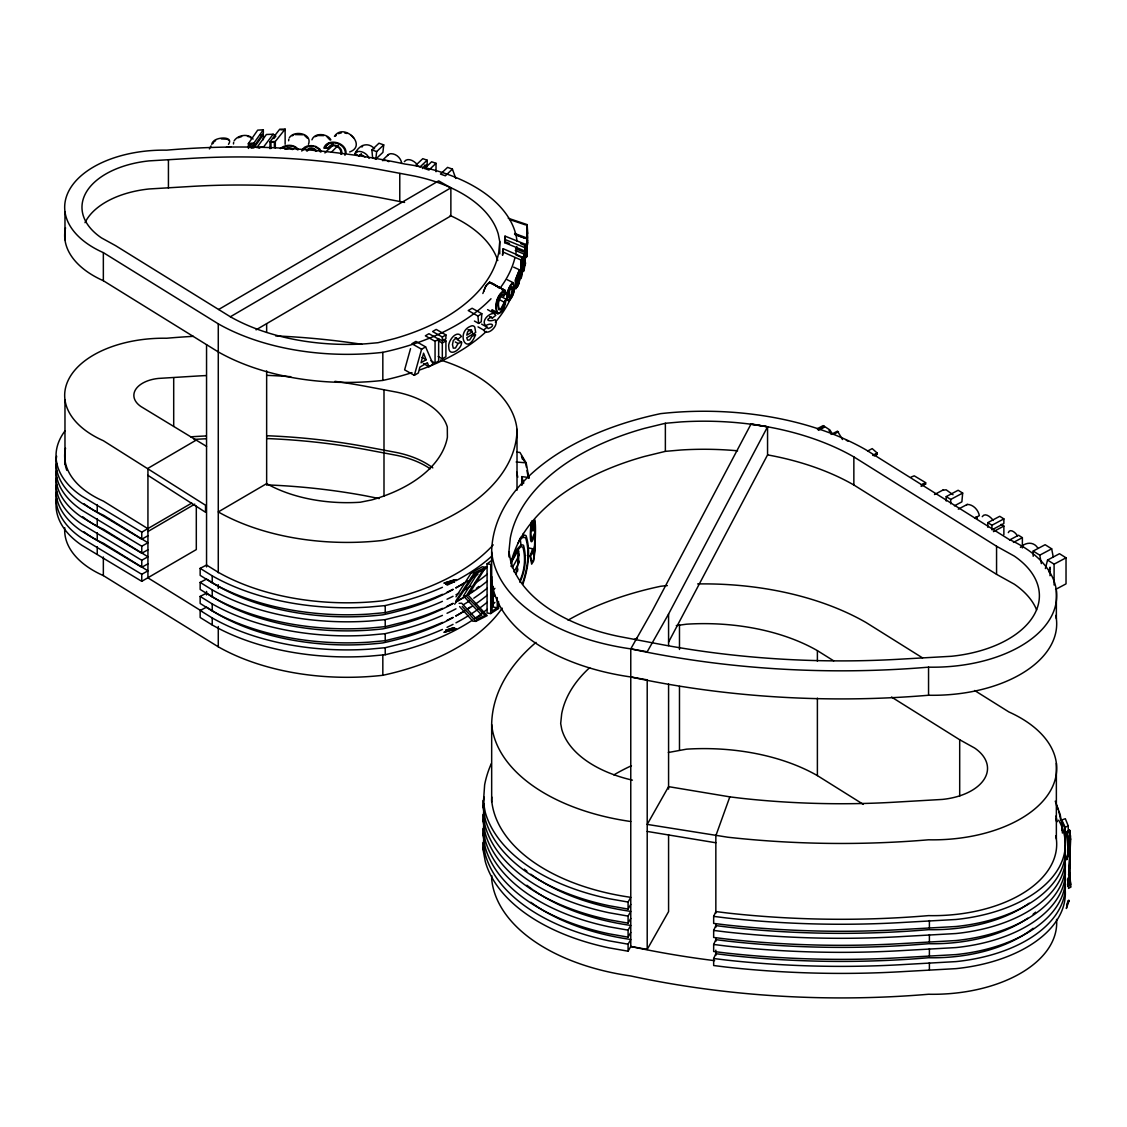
<?xml version="1.0" encoding="UTF-8"?>
<svg xmlns="http://www.w3.org/2000/svg" width="1127" height="1127" viewBox="0 0 1127 1127"><rect width="100%" height="100%" fill="white"/><g stroke="black" fill="none" stroke-linecap="round" stroke-linejoin="round"><path stroke-width="1.5" d="M527.098 231.937L527.168 230.486L527.422 234.388L527.126 229.584L526.647 253.054L527.027 250.011M527.056 232.373L527.422 240.967L527.295 234.923M1070.101 878.229L1070.326 835.22L1070.115 842.587M1067.832 853.731L1067.875 836.502L1066.931 831.613L1069.636 830.317L1070.382 835.783M508.263 218.258L527.211 224.625L527.38 242.742M535.057 535.311L534.761 545.426L533.282 552.315L532.662 548.75L528.098 547.877M1068.481 877.877L1068.438 886.216L1067.523 879.511M1068.523 886.724L1068.537 877.609L1068.354 879.694M527.422 240.46L527.408 244.897L527.225 238.107L514.588 233.458M1066.931 831.613L1068.621 840.376L1068.438 853.857L1066.931 831.613L1068.185 854.181M527.422 243.7L527.394 241.403M526.563 248.898L527.027 242.573L527.098 243.981M527.422 237.867L527.211 225.456L527.422 233.599L527.394 229.654M527.197 250.081L527.239 248.673M1068.805 876.567L1069.791 851.082M1069.72 833.797L1069.636 830.317L1070.65 839.108L1069.016 872.763M875.355 455.35L875.411 454.266M518.547 563.627L518.814 551.004M527.084 248.165L527.309 244.827L526.703 256.392M1069.72 877.285L1069.847 875.454M520.294 275.411L518.899 283.905L515.701 288.991L515.349 280.003L519.336 269.902L520.336 273.692L519.533 280.623L517.8 286.216L515.898 288.188L515.574 279.89L519.195 270.691L520.111 274.27M340.678 154.131C342.354 148.088 334.451 143.059 329.76 147.158L329.14 148.496L323.843 148.102C327.351 137.508 346.947 142.256 345.989 153.399M1070.072 868.311L1070.072 847.701M341.551 154.357C343.763 147.073 332.409 141.523 328.394 147.848L324.872 147.581C329.493 137.804 348.074 144.256 344.961 155.301M499.923 295.936L506.023 299.176C505.474 304.614 503.684 311.686 498.176 313.926L491.781 310.488M526.577 243.855L526.591 256.378M499.754 241.601L498.768 252.251A188.505 108.826 0 0 1 394.337 338.663L378.024 342.707L366.148 343.777A166.43 96.091 0 0 1 230.359 316.772L115.574 245.644L101.5 237.91A81.736 47.193 0 0 1 86.723 191.449A81.736 47.193 0 0 1 149.088 160.879L188.547 158.527A464.324 268.071 0 0 1 380.701 169.74L414.144 175.995A129.45 74.734 0 0 1 498.261 234.022L499.754 241.601L499.754 253.885M504.783 239.417L505.023 236.135L525.605 244.39L525.492 247.729M525.605 247.715L524.9 250.983L504.713 242.699L505.023 236.135M514.025 288.273C515.574 293.584 506.347 308.404 507.108 295.626C506.206 290.935 515.278 274.185 513.715 288.695C515.152 293.626 506.685 307.009 507.46 295.26C506.572 291.851 513.222 277.777 513.757 287.103M233.472 143.974L233.641 142.326M630.768 904.361L628.091 909.08L609.214 905.756A191.956 110.826 0 0 1 485.272 819.357L483.046 807.524L484.638 784.857A265.761 153.441 0 0 1 491.358 763.514M483.046 807.524L484.103 797.099M508.925 551.667L510.306 538.03A239.938 138.522 0 0 1 644.235 428.429L665.367 423.273L680.933 421.921A212.341 122.604 0 0 1 853.857 456.9L996.564 546.257L1014.314 556.104A106.487 61.478 0 0 1 1033.008 616.694A106.487 61.478 0 0 1 951.399 656.28L901.755 659.084A584.702 337.579 0 0 1 659.901 644.235L618.033 636.262A166.12 95.908 0 0 1 510.77 561.485L508.925 551.667L508.925 556.935M630.768 918.392L628.091 923.126L609.214 919.801A191.956 110.826 0 0 1 485.272 833.402L483.046 821.555L484.103 804.114M483.046 821.555L484.103 811.13M630.768 932.438L628.091 937.157L609.214 933.846A191.956 110.826 0 0 1 485.272 847.448L483.046 835.6L484.103 818.16M483.046 835.6L484.103 825.175M668.579 642.094L767.557 454.885L767.557 426.795L751.103 423.893L652.139 611.116L630.768 648.87L630.768 946.483L628.091 951.202L609.214 947.892A191.956 110.826 0 0 1 485.272 861.479L483.046 849.645L484.103 832.191M483.046 849.645L484.103 839.221M533.17 521.308L533.198 529.197L535.043 520.026L535.001 550.399L533.719 560.781L531.662 564.162L530.127 555.991L532.662 548.75M532.93 521.167L532.944 531.085C537.185 500.515 535.41 558.95 532.677 561.739L531.183 560.598L530.648 556.189L532.324 551.399L533.156 554.385L534.353 550.568L535.071 532.071L531.535 540.03L530.859 533.635L531.944 520.773M288.653 140.776L288.822 139.17M923.238 484.892L923.365 483.821M527.211 224.625L527.366 229.415M515.264 250.419L524.478 254.237L523.322 263.479L524.534 267.648L523.491 271.48L520.491 270.212M526.844 243.094L527.07 241.77L526.478 250.081L527.239 239.375M524.478 254.237L522.153 267.338L522.21 257.012L503.191 248.715L502.473 255.125M506.023 299.176L500.768 308.953M531.465 521.787C529.929 528.887 529.028 554.794 535.043 533.48M517.448 571.459L517.885 568.91M527.225 238.107L526.408 257.534L527.281 242.587M511.024 566.416L512.588 559.513L516.504 551.202L520.956 546.581L522.914 547.201C525.943 558.133 524.633 570.797 519.688 581.053M524.9 250.983L525.605 244.39M525.605 262.887L524.9 266.141L525.605 249.236L525.027 265.014L525.027 252.49M375.826 159.048L376.657 151.596L383.729 144.89L378.968 143.214L371.896 149.919L372.614 157.921L375.826 159.048L382.912 152.356L383.729 144.89M457.407 339.79L461.563 342.143C462.239 348.947 448.814 358.189 448.785 347.144C447.447 341.368 456.942 328.943 461.394 336.466L457.858 339.297L455.083 337.72M461.563 342.143L458.041 343.51L455.463 348.046L453.279 348.158L452.476 344.665L453.265 340.593L456.322 337.875L457.858 339.297M1048.871 572.023L1050.026 567.163L1050.026 575.714M516.18 574.418L517.941 564.148L517.927 549.567M1067.17 905.192L1066.339 908.489L1069.1 900.642L1068.002 901.91M1045.377 568.572L1047.546 560.063L1059.493 553.709L1066.029 557.809L1066.029 583.871L1055.59 589.435M482.849 293.513L485.85 285.849L489.583 282.144L505.164 290.484L506.009 293.175L503.783 296.021L500.811 294.415M410.538 348.637L404.621 369.853L414.327 375.333L418.342 372.981L419.878 367.106L427.358 362.711L428.993 366.698L433.092 364.275L425.612 346.877L415.905 341.396L411.904 343.749L421.611 349.229L425.612 346.877M414.327 375.333L421.611 349.229M511.094 561.626L516.293 549.976L521.336 544.679L523.491 545.214C526.887 557.175 525.309 571.065 519.871 582.279M518.082 283.06L518.533 274.312L516.842 278.299L516.842 284.582L518.674 281.722L519.04 273.931M483.68 291.499C486.737 282.553 489.569 279.51 498.697 287.878M1008.313 532.634C1010.116 527.76 1016.16 533.113 1017.427 535.931M475.509 334.944C466.085 358.02 454.885 330.563 471.974 325.788A7.988 4.564 -60.5 0 1 474.791 327.182L475.707 332.465L466.733 337.748L467.592 340.143L469.663 339.945L471.945 336.339L475.509 334.944L472.748 333.367M301.811 151.103C303.078 146.031 309.319 145.115 313.715 145.876M308.488 144.298C312.658 133.465 294.175 129.802 289.343 137.748M311.94 139.818C314.672 132.239 327.365 133.465 330.873 139.847M524.365 267.902L523.604 270.536L522.646 267.367L521.322 277.425L521.322 260.126L522.026 258.168L522.026 268.93L524.252 255.575L523.125 264.056L524.365 267.902L521.294 266.634M523.491 271.48L522.618 268.24L521.111 278.552L521.111 260.069L522.21 257.012M891.513 697.049L959.697 739.749L974.658 748.046A54.617 31.528 0 0 1 984.251 779.123A54.617 31.528 0 0 1 942.383 799.423L896.416 802.086A533.099 307.784 0 0 1 740.763 798.212L729.831 796.859L715.842 835.755L715.842 913.194M522.956 583.997C528 568.839 530.944 551.159 526.084 535.734L524.703 535.057L520.787 537.325M522.646 582.969C527.436 568.741 530.155 552.145 525.591 537.649L522.646 537.438L518.955 540.833M212.947 143.608L213.82 142.03M1065.001 845.757A132.437 76.453 0 0 1 955.893 926.521L904.418 929.381A610.496 352.469 0 0 1 726.154 924.943L713.659 923.407L713.659 916.378L715.842 911.574L727.774 913.053A601.903 347.51 0 0 0 928.549 915.617A123.787 71.466 0 0 0 1055.83 835.783M1065.001 859.802A132.437 76.453 0 0 1 955.893 940.552L904.418 943.426A610.496 352.469 0 0 1 726.154 938.988L713.659 937.453L713.659 930.423L715.842 925.619L727.774 927.098A601.903 347.51 0 0 0 928.549 929.662A123.787 71.466 0 0 0 1029.162 903.178M1065.001 873.848A132.437 76.453 0 0 1 955.893 954.597L904.418 957.471A610.496 352.469 0 0 1 726.154 953.033L713.659 951.484L713.659 944.468L715.842 939.664L727.774 941.13A601.903 347.51 0 0 0 928.549 943.708A123.787 71.466 0 0 0 1027.782 918.181M1065.001 887.879A132.437 76.453 0 0 1 955.893 968.642L904.418 971.516A610.496 352.469 0 0 1 726.154 967.079L713.659 965.529L713.659 958.513L715.842 953.71L727.774 955.175A601.903 347.51 0 0 0 928.549 957.739A123.787 71.466 0 0 0 1033.121 928.268M209.411 148.947L211.003 145.904M630.768 648.87A601.903 347.51 0 0 0 928.549 667.156A123.787 71.466 0 0 0 1049.265 620.104A123.787 71.466 0 0 0 1008.862 539.312L866.015 449.87A229.556 132.535 0 0 0 660.661 413.637A257.153 148.468 0 0 0 491.668 551.92A183.349 105.853 0 0 0 630.768 648.87L647.208 651.772L668.579 614.018L767.557 426.795L750.92 424.245M517.8 284.314C514.616 287.357 516.476 275.509 518.42 273.65A4.79 0.986 -81 0 1 519.04 273.96M306.445 150.793C308.277 146.961 314.982 147.327 316.617 151.173M374.544 148.708C367.698 141.453 358.95 144.974 354.892 153.751L359.02 155.935L360.02 154.878L362.119 155.132L364.965 156.977M628.091 909.08L628.091 902.051L630.768 897.331A183.349 105.853 0 0 1 491.668 800.367A257.153 148.468 0 0 1 491.781 797.043M628.091 923.126L628.091 916.096L630.768 911.377A183.349 105.853 0 0 1 530.817 874.2M628.091 937.157L628.091 930.141L630.768 925.422A183.349 105.853 0 0 1 533.536 890.175M628.091 951.202L628.091 944.187L630.768 939.467A183.349 105.853 0 0 1 530.817 902.276M714.603 960.655A601.903 347.51 0 0 1 630.768 946.483L647.208 949.385L668.579 911.616L668.579 834.614M478.144 572.136L463.479 596.028L481.75 615.074L474.974 618.469M455.928 600.804L474.312 572.868L485.723 567.247L482.314 566.796L471.354 572.699L455.998 596.859M334.451 136.325C343.791 122.04 367.811 145.552 349.666 151.948M361.964 147.059L362.852 145.552M982.237 516.687C985.153 511.954 991.154 517.504 993.225 520.435M485.723 567.247L468.226 595.324L487.202 615.61L475.862 621.357L472.833 621.146L459.633 606.58M234.148 140.819C237.783 134.86 248.687 133.197 253.082 139.058M463.479 596.028L466.184 596L483.187 569.839L475.073 574.136L454.688 604.199M303.219 149.905L307.812 146.58L315.616 146.327L319.843 149.074L321.125 151.835M307.305 151.032C308.784 147.722 314.461 148.031 315.771 151.342M248.377 143.58L257.674 130.14L263.338 129.802L263.338 133.127L253.913 146.341L248.377 146.904L248.377 143.58L253.913 143.016L263.338 129.802M248.377 148.426L250.236 145.735M249.349 146.242L249.349 144.073L252.941 143.721L252.941 145.876L249.349 146.242L251.208 143.566M404.354 161.654C407.608 157.09 414.525 161.048 417.117 164.5M260.506 134.817L263.338 134.648L253.913 147.862L251.138 148.144M335.564 136.085L336.255 135.113M911.067 477.087L914.236 475.833L925.619 482.652L925.619 484.032L921.125 486.399M273.143 134.226L263.535 147.059L256.886 147.595L266.381 134.493L273.143 134.226L275.847 136.128L273.875 138.565M270.001 148.665L270.001 141.777L279.735 129.211L285.131 129.14L285.131 144.27M501.712 289.484L505.403 292.203L504.107 295.035L503.191 293.809C498.402 297.007 496.782 304.656 498.965 309.812L500.698 309.615L502.388 307.53L505.6 300.317L503.614 307.657L500.219 312.376L498.402 313.179L492.062 309.742M275.312 148.229L275.312 141.495L285.131 129.14M324.942 152.948L332.902 144.862M324.872 147.581L329.422 142.974M328.394 147.848L332.944 143.298M329.14 148.496L332.55 145.101M331.352 152.244L338.17 145.439M354.892 153.751L357.245 151.525M359.02 155.935L361.373 153.709M382.574 160.133L388.477 154.554M427.161 160.203L420.089 166.895L415.708 165.359L422.794 158.668L427.161 160.203L427.161 164.077L422.442 168.529M424.809 168.444L427.161 166.218L424.245 165.19M436.022 163.316L428.936 170.022L424.569 168.472L431.641 161.781L436.022 163.316L436.022 171.713M452.42 169.106L445.348 175.798L440.474 174.079L447.56 167.388L452.42 169.106L455.759 178.46M280.327 148.651C285.004 144.186 294.598 143.89 298.387 149.637M1068.495 874.538L1069.861 873.284L1070.608 884.949L1070.129 879.835M966.487 505.037L967.248 504.403C973.108 504.403 978.363 509.953 979.335 515.645L974.855 518.026M228.485 144.383C234.219 136.057 217.032 136.888 213.426 141.368A4.945 3.888 -25.8 0 0 211.806 144.383M489.611 316.504L492.386 318.068L495.767 315.349L494.528 313.545L487.597 309.629M942.848 490.259L946.145 489.808L953.019 494.739M355.766 152.258C360.372 149.652 367.557 153.511 369.05 158.428M1068.734 865.902L1070.326 864.648M478.031 326.872L483.582 330.014L487.174 327.253L488.104 328.549C495.302 326.407 493.161 321.773 485.681 325.52C480.722 321.096 489.273 312.489 494.528 313.545M498.528 601.438L498.528 608.467L490.724 613.567L487.075 613.003L487.075 563.824L492.006 560.302M284.835 149.271L287.723 148.017L291.358 148.201A4.621 3.79 -1.7 0 1 293.119 149.13M214.595 141.312L215.581 140.664M497.261 597.564L497.261 607.791L492.076 611.158L492.076 580.49M1068.621 840.376L1070.65 839.108M282.215 147.933C286.737 145.129 294.415 144.876 297.528 149.849M1068.509 888.428L1070.636 887.16L1069.932 876.355M435.064 341.298L438.657 339.185L428.95 333.705L425.358 335.818L435.064 341.298L435.064 363.119L430.908 360.767M442.319 337.029L445.912 334.916L436.205 329.422L432.613 331.535L442.319 337.029L442.319 340.889L438.164 338.537M477.933 316.039L481.835 313.729L472.114 308.249L468.226 310.545L477.933 316.039L478.609 323.393L481.243 321.829L481.835 313.729M442.319 340.889L445.912 338.776L445.912 334.916M438.164 356.484L442.319 358.837L442.319 343.031L445.912 340.917L443.136 339.354M472.157 332L466.789 335.156L467.55 332L469.48 329.859L471.354 329.718L472.157 332L467.987 329.647M426.147 359.752L421.047 362.753L423.569 353.174L426.147 359.752L421.977 357.4M435.064 363.119L438.657 361.006L438.657 339.185M442.319 358.837L445.912 356.724L445.912 340.917M218.638 309.502L438.642 180.869L450.87 187.843L450.87 215.919L256.068 329.831M230.359 316.772L450.87 187.843M196.309 440.051L147.933 468.339L147.933 577.855L201.86 611.271M147.933 535.734L141.763 539.199L141.763 532.169L191.773 503.079M147.933 531.521L194.788 504.121M147.933 549.779L141.763 553.244L141.763 546.215L147.933 542.763L103.346 515.138A99.035 57.167 0 0 1 84.032 503.769M147.933 563.824L141.763 567.275L141.763 560.26L147.933 556.794L103.346 529.183A99.035 57.167 0 0 1 82.68 516.73M196.309 506.108L196.309 549.582L141.763 581.321L141.763 574.305L147.933 570.84L103.346 543.214A99.035 57.167 0 0 1 84.032 531.845M292.132 135.86L293.485 135.099M934.494 494.542L943.44 489.78M946.215 501.022L946.215 496.613L958.147 490.259L962.669 493.077L961.88 501.853L954.414 505.826M946.215 496.613L950.723 499.43L962.669 493.077M958.302 509.165L967.248 504.403M987.801 522.646L999.734 516.293L1003.875 518.885L1003.875 523.506L991.943 529.859L991.943 525.238L987.801 522.646L987.801 527.267M991.943 525.238L1003.875 518.885M993.436 531.634L1003.875 526.07L1003.875 534.649M1009.567 540.002L1018.526 535.24L1022.372 537.649L1022.372 547.947M1013.427 542.425L1022.372 537.649M1020.414 547.412C1025.598 542.059 1033.797 541.397 1037.868 548.159M1033.191 556.287L1033.191 551.061L1045.123 544.707L1051.674 548.821L1053.294 557.245M1033.191 551.061L1039.742 555.174L1051.674 548.821M1047.546 560.063L1054.097 564.162L1066.029 557.809M824.175 426.217L823.203 425.597L817.216 428.767L818.188 429.373L824.175 426.217L829.895 429.965L832.698 434.388M824.471 427.161L818.484 430.317L818.188 429.373M831.064 434.43L837.516 431.134L842.503 439.544M833.994 434.12L838.488 431.754M867.705 450.997L872.199 448.616L877.186 453.04L877.186 454.392L874.186 455.97M872.692 455.407L877.186 453.04M921.125 485.019L925.619 482.652M315.137 136.663L317.983 135.522L323.731 135.634M442.418 594.323A214.341 123.745 0 0 1 405.706 607.538L385.223 612.609L369.092 614.074A192.252 110.995 0 0 1 212.228 582.856L200.155 575.376L200.155 568.36L206.551 565.036L218.272 572.305A183.645 106.023 0 0 0 382.828 600.79A205.72 118.772 0 0 0 493.217 544.876M442.418 608.369A214.341 123.745 0 0 1 405.706 621.569L385.223 626.654L369.092 628.105A192.252 110.995 0 0 1 212.228 596.901L200.155 589.421L200.155 582.405L206.551 579.081L218.272 586.336A183.645 106.023 0 0 0 382.828 614.821A205.72 118.772 0 0 0 452.927 589.604M442.418 622.414A214.341 123.745 0 0 1 405.706 635.614L385.223 640.699L369.092 642.151A192.252 110.995 0 0 1 212.228 610.947L200.155 603.466L200.155 596.437L206.551 593.126L218.272 600.381A183.645 106.023 0 0 0 382.828 628.866A205.72 118.772 0 0 0 452.927 603.649M472.368 620.202A214.341 123.745 0 0 1 405.706 649.659L385.223 654.745L369.092 656.196A192.252 110.995 0 0 1 212.228 624.978L200.155 617.497L200.155 610.482L206.551 607.157L218.272 614.426A183.645 106.023 0 0 0 382.828 642.911A205.72 118.772 0 0 0 452.927 617.681M238.29 137.748L241.671 136.522M286.202 149.173L290.048 148.553L292.457 149.553M1065.226 876.426L1065.226 827.26L1068.255 825.95L1065.325 818.695L1061.747 820.019L1061.747 830.557M338.382 133.648L341.284 132.901M452.293 629.641L443.925 632.346L456.393 628.838L453.97 629.105M200.155 568.36L212.228 575.841A192.252 110.995 0 0 0 369.092 607.044L385.223 605.593L405.706 600.508A214.341 123.745 0 0 0 442.418 587.308M200.155 582.405L212.228 589.872A192.252 110.995 0 0 0 369.092 621.09L385.223 619.639L405.706 614.553A214.341 123.745 0 0 0 442.418 601.339M200.155 596.437L212.228 603.917A192.252 110.995 0 0 0 369.092 635.135L385.223 633.67L405.706 628.598A214.341 123.745 0 0 0 442.418 615.384M200.155 610.482L212.228 617.962A192.252 110.995 0 0 0 369.092 649.18L385.223 647.715L405.706 642.644A214.341 123.745 0 0 0 442.418 629.429M737.593 450.814A212.341 122.604 0 0 0 680.933 449.997L665.367 451.363L644.235 456.52A239.938 138.522 0 0 0 510.954 563.021M676.299 625.584L686.554 624.189A160.668 92.766 0 0 1 817.385 650.631L833.698 660.845M668.353 752.498L686.554 749.159A160.668 92.766 0 0 1 817.385 775.615L863.338 804.382M295.077 134.578L302.881 134.761M226.471 147.271L230.796 146.82M85.004 222.681A81.736 47.193 0 0 1 149.088 188.97L188.547 186.603A464.324 268.071 0 0 1 380.701 197.817L404.565 202.437M206.565 446.405L140.988 406.565A29.851 17.243 0 0 1 135.592 389.59A29.851 17.243 0 0 1 158.372 378.433L194.14 376.221A412.707 238.276 0 0 1 206.199 375.559M190.745 436.853L194.14 436.6A412.707 238.276 0 0 1 206.199 435.952M1058.647 820.217A132.437 76.453 0 0 1 955.893 919.491L904.418 922.365A610.496 352.469 0 0 1 726.154 917.927L713.659 916.378M1065.001 852.773A132.437 76.453 0 0 1 955.893 933.536L904.418 936.41A610.496 352.469 0 0 1 726.154 931.973L713.659 930.423M1065.001 866.818A132.437 76.453 0 0 1 955.893 947.582L904.418 950.455A610.496 352.469 0 0 1 726.154 946.018L713.659 944.468M1065.001 880.863A132.437 76.453 0 0 1 955.893 961.613L904.418 964.487A610.496 352.469 0 0 1 726.154 960.049L713.659 958.513M221.272 138.903L226.992 139.184M459.083 603.339L461.647 603.199L476.721 619.385L485.145 615.511L466.184 596M270.001 141.777L275.312 141.495M259.802 147.905L258.914 148.088M280.708 129.802L284.173 129.76M471.354 572.699L474.312 572.868M516.786 452.209L519.913 452.406L526.168 462.859L528.957 478.369M385.476 160.499L383.913 160.386A7.988 5.565 46.6 0 0 382.56 160.64M516.152 461.985L526.168 462.859M521.731 485.216L521.731 476.622L529.239 477.524M487.075 563.824L490.724 564.388L490.724 613.567M647.208 831.43L715.842 842.771M729.831 796.859L668.579 786.646L647.208 824.401L727.774 837.22A601.903 347.51 0 0 0 928.549 839.798A123.787 71.466 0 0 0 1049.265 792.732A123.787 71.466 0 0 0 1008.862 711.94L974.644 690.513M334.973 381.349A412.707 238.276 0 0 1 364.951 386.181L396.76 392.168A77.791 44.911 0 0 1 447.306 427.034L447.391 437.234A136.846 79.003 0 0 1 371.572 499.965L360.26 502.233A114.757 66.254 0 0 1 266.648 483.638L218.272 511.926A183.645 106.023 0 0 0 382.828 540.397A205.72 118.772 0 0 0 517.011 429.373A146.679 84.68 0 0 0 440.46 360.006M628.091 902.051L609.214 898.74A191.956 110.826 0 0 1 485.272 812.342L483.046 800.494M628.091 916.096L609.214 912.785A191.956 110.826 0 0 1 485.272 826.373L483.046 814.539M628.091 930.141L609.214 926.831A191.956 110.826 0 0 1 485.272 840.418L483.046 828.584M628.091 944.187L609.214 940.862A191.956 110.826 0 0 1 485.272 854.463L483.046 842.616M491.668 551.92L491.668 579.996A183.349 105.853 0 0 0 630.768 676.961L647.208 679.863M497.261 607.791L493.274 607.073L493.274 586.618M495.824 607.974L498.528 608.467M379.235 498.557L364.951 495.711A412.707 238.276 0 0 0 266.662 484.878M344.749 132.986L347.158 133.479M527.309 555.428L530.127 555.991M247.447 136.311L248.982 136.733M504.713 291.104C497.289 293.64 494.387 306.107 497.669 312.897M509.841 219.624L525.633 224.935M371.896 149.919L376.657 151.596M517.744 235.543L525.619 238.445L514.588 234.388M520.759 243.657L525.492 245.573L525.027 249.842M504.783 241.572L509.46 243.488M524.9 247.644L504.713 239.375L504.713 242.699M515.588 248.673L524.9 252.49M315.278 146.862L319.082 149.356L320.251 151.891M515.912 254.927L523.407 258.111M387.223 160.964L388.787 161.654M502.473 251.758L521.111 260.069M513.63 267.141L519.702 269.902M507.178 279.693L513.222 282.68M846.278 440.277L847.969 441.122M924.408 483.384L925.619 484.032M876.059 453.772L877.186 454.392M502.557 291.527L505.586 293.147M505.164 290.484L489.583 282.144M499.346 299.585L503.811 301.994M141.763 532.169L81.75 496.091A107.671 62.168 0 0 1 65.056 430.852M141.763 539.199L81.75 503.107A107.671 62.168 0 0 1 56.646 456.153M141.763 546.215L81.75 510.122A107.671 62.168 0 0 1 56.646 463.183M141.763 553.244L81.75 517.152A107.671 62.168 0 0 1 56.646 470.198M141.763 560.26L81.75 524.168A107.671 62.168 0 0 1 56.646 477.214M141.763 567.275L81.75 531.197A107.671 62.168 0 0 1 56.646 484.244M141.763 574.305L81.75 538.213A107.671 62.168 0 0 1 56.646 491.259M141.763 581.321L81.75 545.229A107.671 62.168 0 0 1 56.646 498.289M767.741 454.914A212.341 122.604 0 0 1 853.857 484.99L996.564 574.347L1014.314 584.195A106.487 61.478 0 0 1 1036.615 609.876M481.623 324.111L487.174 327.253M474.439 321.04L478.609 323.393M455.28 341.946L458.041 343.51M438.164 340.678L442.319 343.031M423.442 363.57L428.993 366.698M304.459 135.367L307.615 138.396M517.011 241.305A146.679 84.68 0 0 0 405.03 164.063A481.525 278.003 0 0 0 166.669 150.159A99.035 57.167 0 0 0 70.438 188.096A99.035 57.167 0 0 0 103.346 252.631L218.272 323.843A183.645 106.023 0 0 0 382.828 352.328A205.72 118.772 0 0 0 491.006 298.754M65.549 227.809A99.035 57.167 0 0 0 103.346 280.722L218.272 351.92A183.645 106.023 0 0 0 382.828 380.405A205.72 118.772 0 0 0 411.961 372.628M147.933 528.718L103.346 501.092A99.035 57.167 0 0 1 65.549 448.194M64.774 527.802A99.035 57.167 0 0 0 103.346 575.601L218.272 646.813A183.645 106.023 0 0 0 382.828 675.284A205.72 118.772 0 0 0 502.191 608.186M1001.114 524.337L1003.875 526.07M922.562 657.9L866.015 622.498A229.556 132.535 0 0 0 697.641 583.941M147.933 475.355L205.537 512.264L205.537 505.248L103.346 440.713A99.035 57.167 0 0 1 70.438 376.179A99.035 57.167 0 0 1 166.669 338.241A481.525 278.003 0 0 1 193.365 336.339M327.013 136.804L330.042 139.987M351.06 135.268L353.793 138.072M250.279 137.409L251.335 138.283M829.021 430.627L830.289 432.064M975.954 516.913L977.348 518.406M475.862 621.357L462.211 606.453M497.373 313.644C493.725 306.192 497.077 294.02 504.6 290.217L490.4 282.976M525.069 462.464L522.435 457.83M1055.252 801.184L1060.211 814.624L1062.141 826.133M492.386 318.068L491.569 317.152C483.68 320.209 489.78 322.012 495.105 319.674C499.754 325.013 487.512 336.987 483.582 330.014M1061.747 820.019L1065.226 827.26M1056.45 805.101L1058.225 809.735M521.731 476.622L523.731 482.962M523.463 483.511L522.224 479.567L522.224 484.737M521.505 456.041L522.562 459.436M1058.704 811.426L1059.648 814.793M503.783 296.021L503.008 294.584C498.571 297.387 497.486 304.389 499.261 309.052A5.565 2.085 -74.8 0 0 500.768 308.967M1055.886 818.878L1056.492 821.527M1067.48 883.977L1068.171 886.935M1055.914 816.033L1057.196 821.71M401.733 163.415C401.029 158.203 396.338 153.709 390.999 153.695A7.988 5.565 46.6 0 0 387.547 155.54M516.687 472.1L517.786 477.228M1059.915 816.131L1060.732 820.118M520.125 538.128L521.026 545.144M1039.742 555.174L1041.362 563.599M525.816 463.789L526.408 467.226M526.999 470.649L528.183 477.524M1070.171 884.188L1070.636 887.16M527.408 238.685L527.323 234.937M527.394 242.023L527.422 243.207M523.28 533.508L523.337 536.269M527.267 240.079L527.281 241.15M1068.255 825.95L1068.255 832.98M1068.255 847.039L1068.255 854.055M1064.691 837.854L1064.691 827.641L1062.381 822.837L1062.381 833.064M1056.365 590.633L1056.365 618.723M1056.365 763.261L1056.365 838.953M1054.097 564.162L1054.097 585.012M996.564 546.257L996.564 574.347M959.697 739.749L959.697 796.071M950.723 499.43L950.723 503.839M929.395 920.562L929.395 927.577M929.395 934.607L929.395 941.623M929.395 948.652L929.395 955.668M929.395 962.683L929.395 969.713M928.549 667.156L928.549 695.246A601.903 347.51 0 0 1 630.768 676.961M853.857 456.9L853.857 484.99M817.385 650.645L817.385 661.197M817.385 698.162L817.385 775.615M715.842 923.76L715.842 927.282M715.842 937.847L715.842 941.369M715.842 950.16L715.842 955.442M679.482 624.795L679.482 649.448M679.482 686.413L679.482 749.779M668.579 614.018L668.579 645.602M668.579 684.103L668.579 789.111M665.367 423.273L665.367 451.363M647.208 679.778L647.208 949.385M517.011 429.373L517.011 490.231M503.191 248.715L503.191 252.152M503.065 252.941L503.065 249.856L502.614 255.28M536.015 642.39A257.153 148.468 0 0 0 491.668 724.548L491.668 802.001M399.775 173.516L399.775 201.606M385.223 605.593L385.223 612.609M385.223 619.639L385.223 626.654M385.223 633.67L385.223 640.699M385.223 647.715L385.223 654.745M383.997 389.97L383.997 496.021M382.828 352.328L382.828 380.405M382.828 654.998L382.828 675.284M274.368 147.341L274.368 142.143L270.959 142.326L270.959 148.482M266.648 323.632L266.648 332.395M266.648 370.896L266.648 484.652M263.338 134.648L263.338 139.762M253.913 143.016L253.913 146.341M218.272 323.843L218.272 572.77M218.272 584.688L218.272 588.421M218.272 626.513L218.272 646.813M212.228 575.841L212.228 582.856M212.228 589.872L212.228 596.901M212.228 603.917L212.228 610.947M212.228 617.962L212.228 624.978M206.551 344.665L206.551 566.923M206.551 591.436L206.551 594.929M173.699 377.756L173.699 426.443M168.43 160.048L168.43 188.124M103.346 252.631L103.346 280.722M103.346 557.006L103.346 575.601M97.232 504.586L97.232 511.616M97.232 518.631L97.232 525.647M97.232 532.677L97.232 539.692M97.232 546.722L97.232 553.737M64.972 211.693L64.972 239.769M64.972 399.761L64.972 464.099M1056.548 919.378A123.787 71.466 0 0 1 928.549 994.253A601.903 347.51 0 0 1 630.768 975.968A183.349 105.853 0 0 1 491.668 879.004A257.153 148.468 0 0 1 491.781 875.679M1055.83 615.412A123.787 71.466 0 0 1 928.549 695.246M491.668 579.996A257.153 148.468 0 0 1 491.781 576.672M667.325 585.589A229.556 132.535 0 0 0 660.661 586.279A257.153 148.468 0 0 0 568.064 620.146M630.768 821.513A183.349 105.853 0 0 1 491.668 724.548M589.689 667.649A188.279 108.699 0 0 0 561.669 713.898L560.683 723.562L561.767 729.338A114.461 66.084 0 0 0 632.43 780.152M634.402 639.418A188.279 108.699 0 0 1 637.445 638.093M613.877 774.911A188.279 108.699 0 0 1 631.416 765.74M1035.6 912.18A123.787 71.466 0 0 1 1033.121 914.236M532.169 889.217A183.349 105.853 0 0 1 526.887 885.258M526.887 871.213A183.349 105.853 0 0 1 524.365 869.185M227.908 139.635A3.705 2.958 -20.9 0 1 228.57 140.213M494.922 602.381A214.341 123.745 0 0 1 492.386 604.748M487.061 609.383A214.341 123.745 0 0 1 475.185 618.3M469.931 607.157A205.72 118.772 0 0 1 467.254 609.003M464.521 610.806A205.72 118.772 0 0 1 455.914 616.018M519.322 561.302A214.341 123.745 0 0 1 513.968 571.798M494.922 595.366A214.341 123.745 0 0 1 492.386 597.733M487.061 602.353A214.341 123.745 0 0 1 470.931 614.116M468.001 615.962A214.341 123.745 0 0 1 455.97 622.837M453.04 624.358A214.341 123.745 0 0 1 447.039 627.302M519.322 554.287A214.341 123.745 0 0 1 512.137 567.726M494.922 588.35A214.341 123.745 0 0 1 492.386 590.717M487.061 595.338A214.341 123.745 0 0 1 475.185 604.269M472.368 606.157A214.341 123.745 0 0 1 468.001 608.946M465.014 610.749A214.341 123.745 0 0 1 455.97 615.821M453.04 617.342A214.341 123.745 0 0 1 447.039 620.287M478.792 586.449A205.72 118.772 0 0 1 476.355 588.393M473.833 590.309A205.72 118.772 0 0 1 468.607 594.042M464.521 596.761A205.72 118.772 0 0 1 455.914 601.973M518.659 548.779A214.341 123.745 0 0 1 511.179 562.162M487.061 588.322A214.341 123.745 0 0 1 473.791 598.198M469.48 601.001A214.341 123.745 0 0 1 463.493 604.621M455.97 608.805A214.341 123.745 0 0 1 447.039 613.271M519.956 538.72A214.341 123.745 0 0 1 517.955 543.27M487.061 581.293A214.341 123.745 0 0 1 468.001 594.901M465.014 596.718A214.341 123.745 0 0 1 455.97 601.776M453.04 603.297A214.341 123.745 0 0 1 447.039 606.241M475.101 575.305A205.72 118.772 0 0 1 471.255 578.151M464.521 582.715A205.72 118.772 0 0 1 455.914 587.928M487.061 574.277A214.341 123.745 0 0 1 475.185 583.208M470.931 586.026A214.341 123.745 0 0 1 463.493 590.59M458.858 593.211A214.341 123.745 0 0 1 455.97 594.76M453.04 596.282A214.341 123.745 0 0 1 447.039 599.226M487.061 567.261A214.341 123.745 0 0 1 483.258 570.29M477.947 574.249A214.341 123.745 0 0 1 473.791 577.137M468.001 580.856A214.341 123.745 0 0 1 455.97 587.731M453.04 589.252A214.341 123.745 0 0 1 447.039 592.196M492.386 555.611A214.341 123.745 0 0 1 455.97 580.715M453.04 582.236A214.341 123.745 0 0 1 447.039 585.181M514.321 288.16A205.72 118.772 0 0 1 513.278 291.541M510.968 297.613A205.72 118.772 0 0 1 495.331 322.125M486.329 331.437A205.72 118.772 0 0 1 420.089 369.853M516.786 246.447A205.72 118.772 0 0 1 515.898 253.279M514.785 258.379A205.72 118.772 0 0 1 500.191 287.991M450.124 215.496A129.45 74.734 0 0 1 497.782 260.534M275.65 335.902A481.525 278.003 0 0 1 361.739 344.284M266.662 375.347A412.707 238.276 0 0 1 290.766 376.7M194.14 439.417A412.707 238.276 0 0 1 206.199 438.755M266.662 438.544A412.707 238.276 0 0 1 364.951 449.377L396.76 455.364A77.791 44.911 0 0 1 430.246 468.818M66.817 470.368A99.035 57.167 0 0 1 64.972 462.958M266.662 435.726A412.707 238.276 0 0 1 364.951 446.574L396.76 452.547A77.791 44.911 0 0 1 432.81 467.888M512.32 289.526L511.686 294.161L509.742 297.134L509.503 290.724L511.686 286.934L512.32 289.526M512.63 289.047L512.348 292.358A4.564 1.324 -78.4 0 1 511.545 295.302L509.883 297.81A4.494 1.338 -77.6 0 1 509.024 297.472C506.784 295.274 511.743 281.201 512.63 289.047M1068.002 852.73L1066.339 859.309L1069.1 851.463L1068.002 852.73M1067.79 855.449L1066.691 859.802L1068.805 854.167L1067.79 855.449M1067.79 901.459L1066.691 905.812L1068.805 900.177L1067.79 901.459M453.97 579.926L443.925 583.166L456.393 579.658L453.97 579.926M452.307 582.11L445.644 584.251L454.688 581.8L452.307 582.11M452.307 628.119L445.644 630.261L454.688 627.809L452.307 628.119M1070.34 836.783L1069.636 830.317L1070.34 836.783"/></g></svg>
